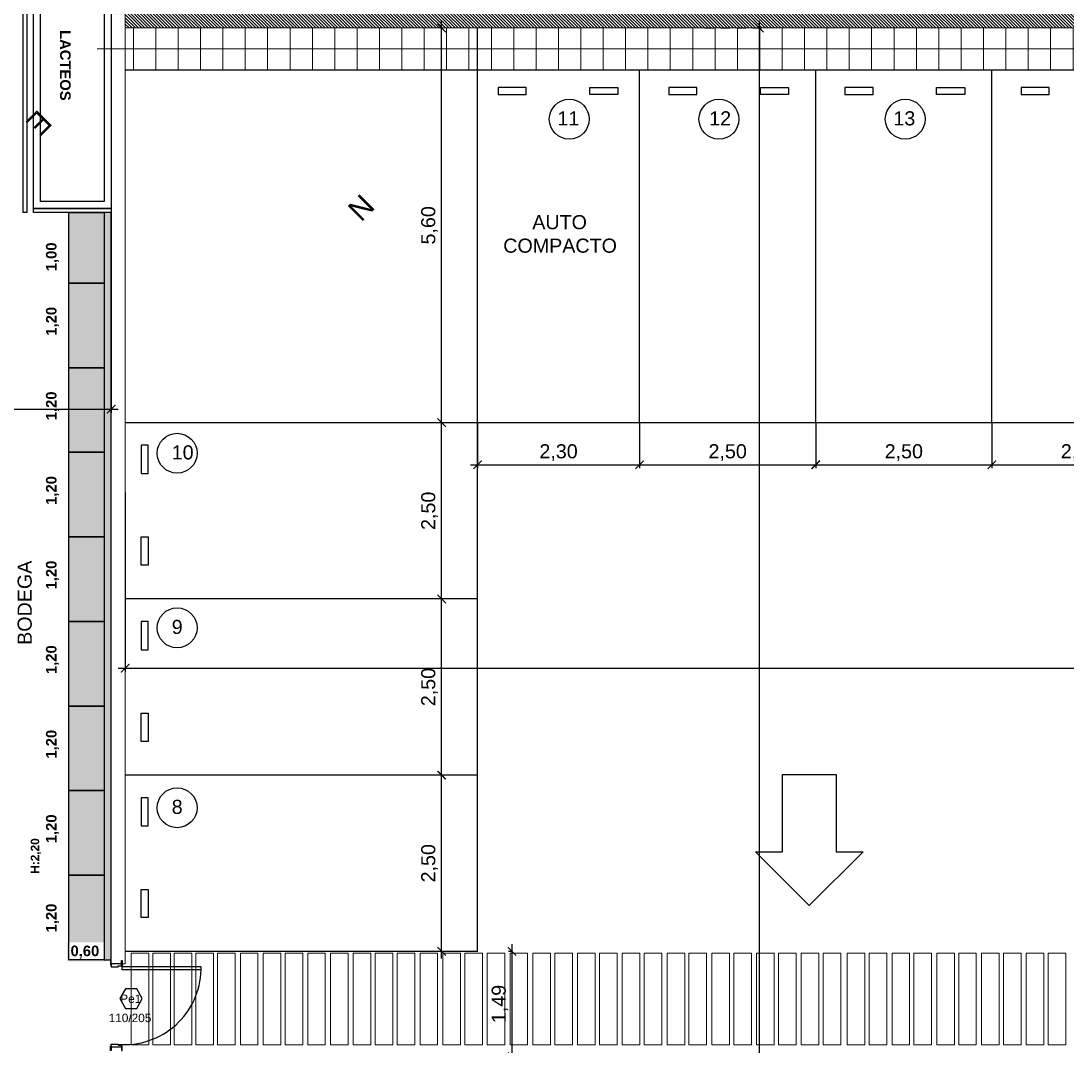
# Model space of a CAD drawing. Header units: metres. Extents: x 1166 to 1459, y -137 to 62.
# Drawn here: x 1300.69 to 1315.54, y -12.56 to 1.98 of the extents above; entities that cross this region are included whole.
import ezdxf

# ---------------------------------------------------------------- set-up
doc = ezdxf.new("R2010")
doc.units = ezdxf.units.M
doc.header["$LTSCALE"] = 0.508
doc.header["$PDMODE"] = 1
doc.header["$PDSIZE"] = -2
doc.linetypes.add('ACAD_ISO10W100', pattern=[18, 12, -3, 0, -3])
doc.linetypes.add('HIDDEN', pattern=[0.375, 0.25, -0.125])
doc.layers.get('0').update_dxf_attribs({"color": 9})
doc.layers.get('Defpoints').update_dxf_attribs({"color": 9})
for name, color, linetype in [('1-EJES', 9, 'ACAD_ISO10W100'), ('2-Desig-Carp', 9, 'Continuous'), ('2-texto', 9, 'Continuous'), ('3-muros', 9, 'Continuous'), ('4-carpinterias', 9, 'Continuous'), ('7-artef', 9, 'Continuous'), ('7-equipamiento', 9, 'Continuous'), ('8-cota equipam.', 9, 'Continuous'), ('8-cotas-100', 9, 'Continuous'), ('9-Hatch', 9, 'Continuous'), ('9-Hatch existente', 9, 'Continuous'), ('9-PISOS', 9, 'Continuous'), ('arq carpinterias', 9, 'Continuous'), ('artef', 9, 'Continuous')]:
    doc.layers.add(name, color=color, linetype=linetype)
doc.styles.add('Helvetica (bold)', font='')
doc.styles.add('swiss', font='swissel.ttf')
doc.styles.get('Helvetica (bold)').set_extended_font_data('Helvetica', bold=True)
doc.dimstyles.new('dim-100', dxfattribs={"dimtxt": 0.2, "dimasz": 0.12, "dimexe": 0.05, "dimexo": 0, "dimgap": 0.05, "dimtad": 1, "dimzin": 4, "dimtxsty": 'swiss', "dimblk": 'ARCHTICK', "dimcen": 0.5, "dimdle": 0.1, "dimclrd": 256, "dimclre": 252, "dimclrt": 256, "dimadec": 0, "dimazin": 0, "dimtfac": 1, "dimtix": 1, "dimtmove": 2, "dimatfit": 3, "dimldrblk": 'OPEN30', "dimfxl": 0.05, "dimtolj": 1, "dimtzin": 0, "dimarcsym": 0})

# ---------------------------------------------------------------- blocks, each defined once
blk = doc.blocks.new('PUERTA EMERG')
for p, q in [((354.091, -229.695), (354.241, -229.695)), ((354.091, -229.725), (354.091, -229.695)), ((354.141, -229.725), (354.091, -229.725)), ((354.141, -229.737), (354.141, -229.725)), ((354.241, -229.737), (354.141, -229.737)), ((354.241, -229.695), (354.241, -229.737)), ((354.141, -230.849), (354.091, -230.849)), ((354.091, -230.849), (354.091, -230.879)), ((354.241, -230.837), (354.141, -230.837)), ((354.141, -230.837), (354.141, -230.849)), ((354.241, -230.879), (354.241, -230.837)), ((354.091, -230.879), (354.241, -230.879))]:
    blk.add_line(p, q)
for points in [[(354.091, -229.71), (354.091, -229.649), (354.081, -229.649), (354.081, -229.71)], [(354.241, -229.71), (354.241, -229.649), (354.251, -229.649), (354.251, -229.71)], [(352.965, -230.793), (354.084, -230.793), (354.084, -230.838), (352.965, -230.838)], [(354.091, -230.864), (354.091, -230.925), (354.081, -230.925), (354.081, -230.864)], [(354.241, -230.864), (354.241, -230.925), (354.251, -230.925), (354.251, -230.864)]]:
    blk.add_lwpolyline(points, close=True)
blk.add_circle((354.084, -230.847), 0.006)
at = {"color": 252}
blk.add_arc((354.047, -230.816), 1.083, 85.0526, 178.7845, dxfattribs=at)
blk.add_arc((353.873, -230.833), 0.908, 179.7162, 180.2838)
blk = doc.blocks.new('_ARCHTICK')
at = {"color": 0, "linetype": 'ByBlock', "const_width": 0.15}
blk.add_lwpolyline([(-0.5, -0.5), (0.5, 0.5)], dxfattribs=at)
blk = doc.blocks.new('*D61')
at = {"layer": '8-cotas-100', "color": 252, "linetype": 'Continuous', "lineweight": -2, "transparency": 16777216}
for p, q in [((1281.454, -0.697), (1281.454, -3.576)), ((1301.974, -0.667), (1301.974, -3.576))]:
    blk.add_line(p, q, dxfattribs=at)
at = {"layer": '8-cotas-100', "linetype": 'Continuous', "lineweight": -2, "transparency": 16777216}
blk.add_line((1281.354, -3.526), (1302.074, -3.526), dxfattribs=at)
at = {"layer": 'Defpoints', "color": 0, "linetype": 'Continuous', "transparency": 16777216}
for p in [(1281.454, -0.697), (1301.974, -0.667), (1301.974, -3.526)]:
    blk.add_point(p, dxfattribs=at)
at = {"layer": '8-cotas-100', "linetype": 'Continuous', "lineweight": -2, "transparency": 16777216, "xscale": 0.12, "yscale": 0.12, "zscale": 0.12, "rotation": 180}
blk.add_blockref('_ARCHTICK', (1281.454, -3.526), dxfattribs=at)
at = {"layer": '8-cotas-100', "linetype": 'Continuous', "lineweight": -2, "transparency": 16777216, "xscale": 0.12, "yscale": 0.12, "zscale": 0.12}
blk.add_blockref('_ARCHTICK', (1301.974, -3.526), dxfattribs=at)
at = {"layer": '8-cotas-100', "linetype": 'Continuous', "lineweight": 0, "transparency": 16777216, "insert": (1291.714, -3.354), "char_height": 0.2, "attachment_point": 5, "style": 'swiss'}
blk.add_mtext('\\A1;20,52', dxfattribs=at)
blk = doc.blocks.new('_Open30')
at = {"color": 0, "linetype": 'ByBlock', "lineweight": -2}
for p, q in [((-1, 0.27), (0, 0)), ((0, 0), (-1, -0.27)), ((0, 0), (-1, 0))]:
    blk.add_line(p, q, dxfattribs=at)
blk = doc.blocks.new('*D62')
at = {"layer": '8-cotas-100', "color": 252, "linetype": 'Continuous', "lineweight": -2, "transparency": 16777216}
for p, q in [((1307.174, -3.717), (1307.174, -4.363)), ((1309.474, -3.717), (1309.474, -4.363))]:
    blk.add_line(p, q, dxfattribs=at)
at = {"layer": '8-cotas-100', "linetype": 'Continuous', "lineweight": -2, "transparency": 16777216}
blk.add_line((1307.074, -4.313), (1309.574, -4.313), dxfattribs=at)
at = {"layer": 'Defpoints', "color": 0, "linetype": 'Continuous', "transparency": 16777216}
for p in [(1307.174, -3.717), (1309.474, -3.717), (1309.474, -4.313)]:
    blk.add_point(p, dxfattribs=at)
at = {"layer": '8-cotas-100', "linetype": 'Continuous', "lineweight": -2, "transparency": 16777216, "xscale": 0.12, "yscale": 0.12, "zscale": 0.12, "rotation": 180}
blk.add_blockref('_ARCHTICK', (1307.174, -4.313), dxfattribs=at)
at = {"layer": '8-cotas-100', "linetype": 'Continuous', "lineweight": -2, "transparency": 16777216, "xscale": 0.12, "yscale": 0.12, "zscale": 0.12}
blk.add_blockref('_ARCHTICK', (1309.474, -4.313), dxfattribs=at)
at = {"layer": '8-cotas-100', "linetype": 'Continuous', "lineweight": 0, "transparency": 16777216, "insert": (1308.324, -4.141), "char_height": 0.2, "attachment_point": 5, "style": 'swiss'}
blk.add_mtext('\\A1;2,30', dxfattribs=at)
blk = doc.blocks.new('*D63')
at = {"layer": '8-cotas-100', "color": 252, "linetype": 'Continuous', "lineweight": -2, "transparency": 16777216}
for p, q in [((1309.474, -3.717), (1309.474, -4.363)), ((1311.974, -3.717), (1311.974, -4.363))]:
    blk.add_line(p, q, dxfattribs=at)
at = {"layer": '8-cotas-100', "linetype": 'Continuous', "lineweight": -2, "transparency": 16777216}
blk.add_line((1309.374, -4.313), (1312.074, -4.313), dxfattribs=at)
at = {"layer": 'Defpoints', "color": 0, "linetype": 'Continuous', "transparency": 16777216}
for p in [(1309.474, -3.717), (1311.974, -3.717), (1311.974, -4.313)]:
    blk.add_point(p, dxfattribs=at)
at = {"layer": '8-cotas-100', "linetype": 'Continuous', "lineweight": -2, "transparency": 16777216, "xscale": 0.12, "yscale": 0.12, "zscale": 0.12, "rotation": 180}
blk.add_blockref('_ARCHTICK', (1309.474, -4.313), dxfattribs=at)
at = {"layer": '8-cotas-100', "linetype": 'Continuous', "lineweight": -2, "transparency": 16777216, "xscale": 0.12, "yscale": 0.12, "zscale": 0.12}
blk.add_blockref('_ARCHTICK', (1311.974, -4.313), dxfattribs=at)
at = {"layer": '8-cotas-100', "linetype": 'Continuous', "lineweight": 0, "transparency": 16777216, "insert": (1310.724, -4.141), "char_height": 0.2, "attachment_point": 5, "style": 'swiss'}
blk.add_mtext('\\A1;2,50', dxfattribs=at)
blk = doc.blocks.new('*D64')
at = {"layer": '8-cotas-100', "color": 252, "linetype": 'Continuous', "lineweight": -2, "transparency": 16777216}
for p, q in [((1311.974, -3.717), (1311.974, -4.363)), ((1314.474, -3.717), (1314.474, -4.363))]:
    blk.add_line(p, q, dxfattribs=at)
at = {"layer": '8-cotas-100', "linetype": 'Continuous', "lineweight": -2, "transparency": 16777216}
blk.add_line((1311.874, -4.313), (1314.574, -4.313), dxfattribs=at)
at = {"layer": 'Defpoints', "color": 0, "linetype": 'Continuous', "transparency": 16777216}
for p in [(1311.974, -3.717), (1314.474, -3.717), (1314.474, -4.313)]:
    blk.add_point(p, dxfattribs=at)
at = {"layer": '8-cotas-100', "linetype": 'Continuous', "lineweight": -2, "transparency": 16777216, "xscale": 0.12, "yscale": 0.12, "zscale": 0.12, "rotation": 180}
blk.add_blockref('_ARCHTICK', (1311.974, -4.313), dxfattribs=at)
at = {"layer": '8-cotas-100', "linetype": 'Continuous', "lineweight": -2, "transparency": 16777216, "xscale": 0.12, "yscale": 0.12, "zscale": 0.12}
blk.add_blockref('_ARCHTICK', (1314.474, -4.313), dxfattribs=at)
at = {"layer": '8-cotas-100', "linetype": 'Continuous', "lineweight": 0, "transparency": 16777216, "insert": (1313.224, -4.141), "char_height": 0.2, "attachment_point": 5, "style": 'swiss'}
blk.add_mtext('\\A1;2,50', dxfattribs=at)
blk = doc.blocks.new('*D65')
at = {"layer": '8-cotas-100', "color": 252, "linetype": 'Continuous', "lineweight": -2, "transparency": 16777216}
for p, q in [((1314.474, -3.717), (1314.474, -4.363)), ((1316.974, -3.717), (1316.974, -4.363))]:
    blk.add_line(p, q, dxfattribs=at)
at = {"layer": '8-cotas-100', "linetype": 'Continuous', "lineweight": -2, "transparency": 16777216}
blk.add_line((1314.374, -4.313), (1317.074, -4.313), dxfattribs=at)
at = {"layer": 'Defpoints', "color": 0, "linetype": 'Continuous', "transparency": 16777216}
for p in [(1314.474, -3.717), (1316.974, -3.717), (1316.974, -4.313)]:
    blk.add_point(p, dxfattribs=at)
at = {"layer": '8-cotas-100', "linetype": 'Continuous', "lineweight": -2, "transparency": 16777216, "xscale": 0.12, "yscale": 0.12, "zscale": 0.12, "rotation": 180}
blk.add_blockref('_ARCHTICK', (1314.474, -4.313), dxfattribs=at)
at = {"layer": '8-cotas-100', "linetype": 'Continuous', "lineweight": -2, "transparency": 16777216, "xscale": 0.12, "yscale": 0.12, "zscale": 0.12}
blk.add_blockref('_ARCHTICK', (1316.974, -4.313), dxfattribs=at)
at = {"layer": '8-cotas-100', "linetype": 'Continuous', "lineweight": 0, "transparency": 16777216, "insert": (1315.724, -4.141), "char_height": 0.2, "attachment_point": 5, "style": 'swiss'}
blk.add_mtext('\\A1;2,50', dxfattribs=at)
blk = doc.blocks.new('*D73')
at = {"layer": '8-cotas-100', "color": 252, "linetype": 'Continuous', "lineweight": -2, "transparency": 16777216}
for p, q in [((1302.174, -4.705), (1302.174, -7.249)), ((1337.091, -4.705), (1337.091, -7.249))]:
    blk.add_line(p, q, dxfattribs=at)
at = {"layer": '8-cotas-100', "linetype": 'Continuous', "lineweight": -2, "transparency": 16777216}
blk.add_line((1302.074, -7.199), (1337.191, -7.199), dxfattribs=at)
at = {"layer": 'Defpoints', "color": 0, "linetype": 'Continuous', "transparency": 16777216}
for p in [(1302.174, -4.705), (1337.091, -4.705), (1337.091, -7.199)]:
    blk.add_point(p, dxfattribs=at)
at = {"layer": '8-cotas-100', "linetype": 'Continuous', "lineweight": -2, "transparency": 16777216, "xscale": 0.12, "yscale": 0.12, "zscale": 0.12, "rotation": 180}
blk.add_blockref('_ARCHTICK', (1302.174, -7.199), dxfattribs=at)
at = {"layer": '8-cotas-100', "linetype": 'Continuous', "lineweight": -2, "transparency": 16777216, "xscale": 0.12, "yscale": 0.12, "zscale": 0.12}
blk.add_blockref('_ARCHTICK', (1337.091, -7.199), dxfattribs=at)
at = {"layer": '8-cotas-100', "linetype": 'Continuous', "lineweight": 0, "transparency": 16777216, "insert": (1319.632, -7.027), "char_height": 0.2, "attachment_point": 5, "style": 'swiss'}
blk.add_mtext('\\A1;34,92', dxfattribs=at)
blk = doc.blocks.new('*D181')
at = {"layer": '8-cotas-100', "linetype": 'Continuous', "lineweight": -2, "transparency": 16777216}
blk.add_line((1307.665, -12.811), (1307.665, -11.117), dxfattribs=at)
at = {"layer": '8-cotas-100', "color": 252, "linetype": 'HIDDEN', "lineweight": -2, "transparency": 16777216}
for p, q in [((1307.665, -11.217), (1307.615, -11.217)), ((1307.665, -12.711), (1307.615, -12.711))]:
    blk.add_line(p, q, dxfattribs=at)
at = {"layer": 'Defpoints', "color": 0, "linetype": 'Continuous', "transparency": 16777216}
for p in [(1307.665, -11.217), (1307.665, -11.217), (1307.665, -12.711)]:
    blk.add_point(p, dxfattribs=at)
at = {"layer": '8-cotas-100', "linetype": 'Continuous', "lineweight": -2, "transparency": 16777216, "xscale": 0.12, "yscale": 0.12, "zscale": 0.12}
for p, rotation in [((1307.665, -11.217), 90), ((1307.665, -12.711), 270)]:
    blk.add_blockref('_ARCHTICK', p, dxfattribs=dict(at, rotation=rotation))
at = {"layer": '8-cotas-100', "linetype": 'Continuous', "lineweight": 0, "transparency": 16777216, "insert": (1307.493, -11.964), "char_height": 0.2, "attachment_point": 5, "rotation": 90, "style": 'swiss'}
blk.add_mtext('\\A1;1,49', dxfattribs=at)
blk = doc.blocks.new('*D182')
at = {"layer": '8-cotas-100', "color": 252, "linetype": 'HIDDEN', "lineweight": -2, "transparency": 16777216}
for p, q in [((1306.665, -8.717), (1306.615, -8.717)), ((1306.665, -11.217), (1306.615, -11.217))]:
    blk.add_line(p, q, dxfattribs=at)
at = {"layer": '8-cotas-100', "linetype": 'Continuous', "lineweight": -2, "transparency": 16777216}
blk.add_line((1306.665, -11.317), (1306.665, -8.617), dxfattribs=at)
at = {"layer": 'Defpoints', "color": 0, "linetype": 'Continuous', "transparency": 16777216}
for p in [(1306.665, -8.717), (1306.665, -8.717), (1306.665, -11.217)]:
    blk.add_point(p, dxfattribs=at)
at = {"layer": '8-cotas-100', "linetype": 'Continuous', "lineweight": -2, "transparency": 16777216, "xscale": 0.12, "yscale": 0.12, "zscale": 0.12}
for p, rotation in [((1306.665, -8.717), 90), ((1306.665, -11.217), 270)]:
    blk.add_blockref('_ARCHTICK', p, dxfattribs=dict(at, rotation=rotation))
at = {"layer": '8-cotas-100', "linetype": 'Continuous', "lineweight": 0, "transparency": 16777216, "insert": (1306.493, -9.967), "char_height": 0.2, "attachment_point": 5, "rotation": 90, "style": 'swiss'}
blk.add_mtext('\\A1;2,50', dxfattribs=at)
blk = doc.blocks.new('*D183')
at = {"layer": '8-cotas-100', "color": 252, "linetype": 'HIDDEN', "lineweight": -2, "transparency": 16777216}
for p, q in [((1306.665, -6.217), (1306.615, -6.217)), ((1306.665, -8.717), (1306.615, -8.717))]:
    blk.add_line(p, q, dxfattribs=at)
at = {"layer": '8-cotas-100', "linetype": 'Continuous', "lineweight": -2, "transparency": 16777216}
blk.add_line((1306.665, -8.817), (1306.665, -6.117), dxfattribs=at)
at = {"layer": 'Defpoints', "color": 0, "linetype": 'Continuous', "transparency": 16777216}
for p in [(1306.665, -6.217), (1306.665, -6.217), (1306.665, -8.717)]:
    blk.add_point(p, dxfattribs=at)
at = {"layer": '8-cotas-100', "linetype": 'Continuous', "lineweight": -2, "transparency": 16777216, "xscale": 0.12, "yscale": 0.12, "zscale": 0.12}
for p, rotation in [((1306.665, -6.217), 90), ((1306.665, -8.717), 270)]:
    blk.add_blockref('_ARCHTICK', p, dxfattribs=dict(at, rotation=rotation))
at = {"layer": '8-cotas-100', "linetype": 'Continuous', "lineweight": 0, "transparency": 16777216, "insert": (1306.493, -7.467), "char_height": 0.2, "attachment_point": 5, "rotation": 90, "style": 'swiss'}
blk.add_mtext('\\A1;2,50', dxfattribs=at)
blk = doc.blocks.new('*D184')
at = {"layer": '8-cotas-100', "linetype": 'Continuous', "lineweight": -2, "transparency": 16777216}
blk.add_line((1306.665, -6.317), (1306.665, -3.617), dxfattribs=at)
at = {"layer": '8-cotas-100', "color": 252, "linetype": 'HIDDEN', "lineweight": -2, "transparency": 16777216}
for p, q in [((1306.665, -3.717), (1306.615, -3.717)), ((1306.665, -6.217), (1306.615, -6.217))]:
    blk.add_line(p, q, dxfattribs=at)
at = {"layer": 'Defpoints', "color": 0, "linetype": 'Continuous', "transparency": 16777216}
for p in [(1306.665, -3.717), (1306.665, -3.717), (1306.665, -6.217)]:
    blk.add_point(p, dxfattribs=at)
at = {"layer": '8-cotas-100', "linetype": 'Continuous', "lineweight": -2, "transparency": 16777216, "xscale": 0.12, "yscale": 0.12, "zscale": 0.12}
for p, rotation in [((1306.665, -3.717), 90), ((1306.665, -6.217), 270)]:
    blk.add_blockref('_ARCHTICK', p, dxfattribs=dict(at, rotation=rotation))
at = {"layer": '8-cotas-100', "linetype": 'Continuous', "lineweight": 0, "transparency": 16777216, "insert": (1306.493, -4.967), "char_height": 0.2, "attachment_point": 5, "rotation": 90, "style": 'swiss'}
blk.add_mtext('\\A1;2,50', dxfattribs=at)
blk = doc.blocks.new('*D185')
at = {"layer": '8-cotas-100', "linetype": 'Continuous', "lineweight": -2, "transparency": 16777216}
blk.add_line((1306.665, -3.817), (1306.665, 1.983), dxfattribs=at)
at = {"layer": '8-cotas-100', "color": 252, "linetype": 'HIDDEN', "lineweight": -2, "transparency": 16777216}
for p, q in [((1306.665, 1.883), (1306.615, 1.883)), ((1306.665, -3.717), (1306.615, -3.717))]:
    blk.add_line(p, q, dxfattribs=at)
at = {"layer": 'Defpoints', "color": 0, "linetype": 'Continuous', "transparency": 16777216}
for p in [(1306.665, 1.883), (1306.665, 1.883), (1306.665, -3.717)]:
    blk.add_point(p, dxfattribs=at)
at = {"layer": '8-cotas-100', "linetype": 'Continuous', "lineweight": -2, "transparency": 16777216, "xscale": 0.12, "yscale": 0.12, "zscale": 0.12}
for p, rotation in [((1306.665, 1.883), 90), ((1306.665, -3.717), 270)]:
    blk.add_blockref('_ARCHTICK', p, dxfattribs=dict(at, rotation=rotation))
at = {"layer": '8-cotas-100', "linetype": 'Continuous', "lineweight": 0, "transparency": 16777216, "insert": (1306.493, -0.917), "char_height": 0.2, "attachment_point": 5, "rotation": 90, "style": 'swiss'}
blk.add_mtext('\\A1;5,60', dxfattribs=at)
blk = doc.blocks.new('NORTE')
at = {"layer": '2-texto'}
h = blk.add_hatch(color=256, dxfattribs=at)
h.dxf.hatch_style = 1
h.paths.add_polyline_path([(21.37, 21.37), (1.4, 3.41), (2.41, 2.41)])
h = blk.add_hatch(color=256, dxfattribs=at)
h.dxf.hatch_style = 1
h.paths.add_polyline_path([(-4.42, 2.42), (-3.42, 3.42), (-11.99, 11.99)])
h = blk.add_hatch(color=256, dxfattribs=at)
h.dxf.hatch_style = 1
h.paths.add_polyline_path([(0.71, 1.78), (0, 1.78), (0, 7.84)])
h = blk.add_hatch(color=256, dxfattribs=at)
h.dxf.hatch_style = 1
h.paths.add_polyline_path([(-2.42, -0.71), (-2.42, 0), (-8.48, 0)])
h = blk.add_hatch(color=256, dxfattribs=at)
h.dxf.hatch_style = 1
edge = h.paths.add_edge_path()
edge.add_arc((0, 0), 1.16, -45, 315)
h = blk.add_hatch(color=256, dxfattribs=at)
h.dxf.hatch_style = 1
h.paths.add_polyline_path([(2.42, 0.71), (2.42, 0), (8.48, 0)])
h = blk.add_hatch(color=256, dxfattribs=at)
h.dxf.hatch_style = 1
h.paths.add_polyline_path([(0.71, -1.78), (0, -1.78), (0, -7.84)])
h = blk.add_hatch(color=256, dxfattribs=at)
h.dxf.hatch_style = 1
h.paths.add_polyline_path([(-1.52, -3.53), (-2.52, -2.52), (-11.09, -11.09)])
h = blk.add_hatch(color=256, dxfattribs=at)
h.dxf.hatch_style = 1
h.paths.add_polyline_path([(4.42, -2.42), (3.42, -3.42), (11.99, -11.99)])
for p, q in [((1.4, 3.41), (21.37, 21.37)), ((21.37, 21.37), (3.41, 1.4)), ((-2.42, 4.42), (-11.99, 11.99)), ((-11.99, 11.99), (-4.42, 2.42)), ((-11.99, 11.99), (-3.42, 3.42)), ((-0.71, 1.78), (0, 7.84)), ((0, 7.84), (0.71, 1.78)), ((-2.42, 4.42), (-4.42, 2.42)), ((1.4, 3.41), (3.41, 1.4)), ((-0.71, 1.78), (0.71, 1.78)), ((-2.42, 0.71), (-8.48, 0)), ((-8.48, 0), (-2.42, 0)), ((-2.42, 0.71), (-2.42, -0.71)), ((2.42, -0.71), (2.42, 0.71)), ((8.48, 0), (2.42, 0.71)), ((2.42, -0.71), (8.48, 0)), ((8.48, 0), (2.42, 0)), ((-8.48, 0), (-2.42, -0.71)), ((-3.53, -1.52), (-11.09, -11.09)), ((-3.53, -1.52), (-1.52, -3.53)), ((-0.71, -1.78), (0.71, -1.78)), ((-0.71, -1.78), (0, -7.84)), ((0, -7.84), (0.71, -1.78)), ((-11.09, -11.09), (-1.52, -3.53)), ((2.42, -4.42), (4.42, -2.42)), ((11.99, -11.99), (3.42, -3.42)), ((11.99, -11.99), (4.42, -2.42)), ((2.42, -4.42), (11.99, -11.99))]:
    blk.add_line(p, q, dxfattribs=at)
blk.add_circle((0, 0), 1.16, dxfattribs=at)
at = {"layer": '2-texto', "style": 'swiss'}
for s, insert, char_height, width, attachment_point, rotation in [('{\\fArial|b0|i0|c0|p34;S.O}', (-9.88, 32.35), 1.2, 64.9181, 3, 90), ('\\pi63.77;{\\fArial|b0|i0|c0|p34;O}', (-58.23, 60.24), 2.4, 129.8362, 1, 315), ('{\\fArial|b0|i0|c0|p34;N}', (69.92, -21.74), 2.4, 129.8362, 3, 315), ('{\\fArial|b0|i0|c0|p34;N.E}', (8.83, -32.47), 1.2, 64.9181, 9, 270), ('{\\fArial|b0|i0|c0|p34;S}', (33.67, -57.99), 2.4, 129.8362, 3, 315), ('{\\fArial|b0|i0|c0|p34;E}', (60.24, -58.23), 2.4, 129.8362, 3, 315)]:
    blk.add_mtext(s, dxfattribs=dict(at, insert=insert, char_height=char_height, width=width, attachment_point=attachment_point, rotation=rotation))
at = {"layer": '2-texto', "char_height": 1.2, "width": 64.9181, "style": 'swiss'}
for s, insert, attachment_point in [('{\\fArial|b0|i0|c0|p34;N.O}', (32.41, 8.6), 9), ('{\\fArial|b0|i0|c0|p34;S.E}', (32.41, -8.6), 3)]:
    blk.add_mtext(s, dxfattribs=dict(at, insert=insert, attachment_point=attachment_point))
blk = doc.blocks.new('*D481')
at = {"layer": '8-cotas-100', "lineweight": -2, "transparency": 16777216}
blk.add_line((1311.173, 1.983), (1311.173, -37.817), dxfattribs=at)
at = {"layer": '8-cotas-100', "color": 252, "linetype": 'HIDDEN', "lineweight": -2, "transparency": 16777216}
for p, q in [((1310.4, 1.883), (1311.223, 1.883)), ((1309.574, -37.717), (1311.223, -37.717))]:
    blk.add_line(p, q, dxfattribs=at)
at = {"layer": 'Defpoints', "color": 0, "transparency": 16777216}
for p in [(1310.4, 1.883), (1309.574, -37.717), (1311.173, -37.717)]:
    blk.add_point(p, dxfattribs=at)
at = {"layer": '8-cotas-100', "lineweight": -2, "transparency": 16777216, "xscale": 0.12, "yscale": 0.12, "zscale": 0.12}
for p, rotation in [((1311.173, 1.883), 90), ((1311.173, -37.717), 270)]:
    blk.add_blockref('_ARCHTICK', p, dxfattribs=dict(at, rotation=rotation))
at = {"layer": '8-cotas-100', "transparency": 16777216, "insert": (1311.002, -17.917), "char_height": 0.2, "attachment_point": 5, "rotation": 90, "style": 'swiss'}
blk.add_mtext('\\A1;39,60', dxfattribs=at)

msp = doc.modelspace()

# ---------------------------------------------------------------- hatches: boundary and pattern name
at = {"layer": '3-muros', "linetype": 'Continuous', "lineweight": 0}
h = msp.add_hatch(color=256, dxfattribs=at)
h.dxf.hatch_style = 2
h.paths.add_polyline_path([(1301.874, -0.737), (1301.374, -0.737), (1301.374, -2.937), (1301.874, -2.937)])
h.paths.add_polyline_path([(1301.874, -2.937), (1301.374, -2.937), (1301.374, -4.137), (1301.874, -4.137)])
h.paths.add_polyline_path([(1301.874, -4.137), (1301.374, -4.137), (1301.374, -5.337), (1301.874, -5.337)])
h.paths.add_polyline_path([(1301.874, -5.337), (1301.374, -5.337), (1301.374, -6.537), (1301.874, -6.537)])
h.paths.add_polyline_path([(1301.874, -6.537), (1301.374, -6.537), (1301.374, -7.737), (1301.874, -7.737)])
h.paths.add_polyline_path([(1301.874, -7.737), (1301.374, -7.737), (1301.374, -8.937), (1301.874, -8.937)])
h.paths.add_polyline_path([(1301.874, -8.937), (1301.374, -8.937), (1301.374, -10.137), (1301.874, -10.137)])
h.paths.add_polyline_path([(1301.874, -10.137), (1301.374, -10.137), (1301.374, -11.337), (1301.874, -11.337)])
h.paths.add_polyline_path([(1301.353, -11.358), (1301.899, -11.358), (1301.899, -11.091), (1301.353, -11.091)])
h = msp.add_hatch(color=256, dxfattribs=at)
h.dxf.hatch_style = 2
h.paths.add_polyline_path([(1301.874, -11.337), (1301.974, -11.337), (1301.974, -0.737), (1301.874, -0.737)])
at = {"layer": '9-Hatch', "linetype": 'Continuous', "lineweight": 0}
h = msp.add_hatch(dxfattribs=at)
h.set_pattern_fill('NET', color=256, scale=0.1)
h.set_pattern_definition([(0, (-2, 0), (0, 0.3175), []), (90, (-2, 0), (-0.3175, 0), [])])
h.paths.add_polyline_path([(1336.974, 1.883), (1301.774, 1.883), (1301.774, 1.283), (1334.474, 1.283), (1336.974, 1.283)])
h.paths.add_polyline_path([(1325.254, 1.299), (1325.254, 1.847), (1324.826, 1.847), (1324.826, 1.299)], flags=16)
at = {"layer": '9-Hatch existente', "linetype": 'Continuous', "lineweight": 0}
h = msp.add_hatch(dxfattribs=at)
h.set_pattern_fill('ANSI31', color=256, scale=0.01, angle=-90)
h.paths.add_polyline_path([(1291.298, 12.133), (1287.524, 12.133), (1287.524, 11.933), (1291.298, 11.933)])
h.paths.add_polyline_path([(1295.298, 12.133), (1291.498, 12.133), (1291.498, 11.933), (1295.298, 11.933)])
h.paths.add_polyline_path([(1299.298, 12.133), (1295.498, 12.133), (1295.498, 11.933), (1299.298, 11.933)])
h.paths.add_polyline_path([(1301.974, 12.133), (1299.498, 12.133), (1299.498, 11.933), (1301.974, 11.933)])
h.paths.add_polyline_path([(1302.174, 11.933), (1301.974, 11.933), (1301.974, 6.933), (1301.974, 6.733), (1301.974, 2.083), (1301.974, 2.073), (1301.974, -1.677), (1301.974, 2.083), (1302.174, 2.083)])
h = msp.add_hatch(dxfattribs=at)
h.set_pattern_fill('ANSI31', color=256, scale=0.01, angle=-90)
h.paths.add_polyline_path([(1337.174, 2.083), (1302.174, 2.083), (1302.174, 1.883), (1337.174, 1.883)])

# ---------------------------------------------------------------- linework, layer by layer
at = {"layer": '2-texto'}
msp.add_lwpolyline([(1312.646, -9.804), (1311.883, -10.567), (1311.12, -9.804), (1311.502, -9.804), (1311.502, -8.706), (1312.264, -8.706), (1312.264, -9.804)], close=True, dxfattribs=at)
for centre in [(1308.476, 0.589), (1310.6, 0.589), (1313.244, 0.589), (1302.911, -4.15), (1302.911, -6.627), (1302.911, -9.18)]:
    msp.add_circle(centre, 0.283, dxfattribs=at)
at = {"layer": '3-muros', "linetype": 'Continuous', "lineweight": 0}
for p, q in [((1301.974, 2.083), (1301.974, -11.393)), ((1302.174, 2.083), (1302.174, -11.393)), ((1337.174, 1.883), (1302.174, 1.883))]:
    msp.add_line(p, q, dxfattribs=at)
at = {"layer": '3-muros', "linetype": 'Continuous', "lineweight": 5}
msp.add_line((1301.974, -11.393), (1302.174, -11.393), dxfattribs=at)
at = {"layer": '7-artef', "flags": 128}
msp.add_lwpolyline([(1300.78, -0.737), (1300.725, -0.737), (1300.725, 5.633), (1300.78, 5.633)], close=True, dxfattribs=at)
at = {"layer": '7-equipamiento'}
for points in [[(1301.974, -0.677), (1300.874, -0.677), (1300.874, 3.073), (1301.974, 3.073)], [(1301.874, -0.577), (1300.974, -0.577), (1300.974, 2.973), (1301.874, 2.973)], [(1300.874, -0.677), (1301.974, -0.677), (1301.974, -0.737), (1300.874, -0.737)], [(1301.874, -0.737), (1301.874, -1.737), (1301.374, -1.737), (1301.374, -0.737)], [(1301.874, -11.337), (1301.974, -11.337), (1301.974, -0.737), (1301.874, -0.737)], [(1301.874, -1.737), (1301.874, -2.937), (1301.374, -2.937), (1301.374, -1.737)], [(1301.874, -2.937), (1301.874, -4.137), (1301.374, -4.137), (1301.374, -2.937)], [(1301.874, -4.137), (1301.874, -5.337), (1301.374, -5.337), (1301.374, -4.137)], [(1301.874, -5.337), (1301.874, -6.537), (1301.374, -6.537), (1301.374, -5.337)], [(1301.874, -6.537), (1301.874, -7.737), (1301.374, -7.737), (1301.374, -6.537)], [(1301.874, -7.737), (1301.874, -8.937), (1301.374, -8.937), (1301.374, -7.737)], [(1301.874, -8.937), (1301.874, -10.137), (1301.374, -10.137), (1301.374, -8.937)], [(1301.874, -10.137), (1301.874, -11.337), (1301.374, -11.337), (1301.374, -10.137)]]:
    msp.add_lwpolyline(points, close=True, dxfattribs=at)
at = {"layer": '9-PISOS', "lineweight": 0, "flags": 128}
for points in [[(1302.259, -12.544), (1302.259, -11.241), (1302.509, -11.241), (1302.509, -12.544), (1302.259, -12.544)], [(1302.566, -12.544), (1302.566, -11.241), (1302.816, -11.241), (1302.816, -12.544), (1302.566, -12.544)], [(1302.871, -12.544), (1302.871, -11.241), (1303.121, -11.241), (1303.121, -12.544), (1302.871, -12.544)], [(1303.176, -12.544), (1303.176, -11.241), (1303.426, -11.241), (1303.426, -12.544), (1303.176, -12.544)], [(1303.484, -12.544), (1303.484, -11.241), (1303.734, -11.241), (1303.734, -12.544), (1303.484, -12.544)], [(1303.808, -12.544), (1303.808, -11.241), (1304.058, -11.241), (1304.058, -12.544), (1303.808, -12.544)], [(1304.132, -12.544), (1304.132, -11.241), (1304.382, -11.241), (1304.382, -12.544), (1304.132, -12.544)], [(1304.443, -12.544), (1304.443, -11.241), (1304.693, -11.241), (1304.693, -12.544), (1304.443, -12.544)], [(1304.764, -12.544), (1304.764, -11.241), (1305.014, -11.241), (1305.014, -12.544), (1304.764, -12.544)], [(1305.088, -12.544), (1305.088, -11.241), (1305.338, -11.241), (1305.338, -12.544), (1305.088, -12.544)], [(1305.411, -12.544), (1305.411, -11.241), (1305.661, -11.241), (1305.661, -12.544), (1305.411, -12.544)], [(1305.723, -12.544), (1305.723, -11.241), (1305.973, -11.241), (1305.973, -12.544), (1305.723, -12.544)], [(1306.034, -12.544), (1306.034, -11.241), (1306.284, -11.241), (1306.284, -12.544), (1306.034, -12.544)], [(1306.358, -12.544), (1306.358, -11.241), (1306.608, -11.241), (1306.608, -12.544), (1306.358, -12.544)], [(1306.682, -12.544), (1306.682, -11.241), (1306.932, -11.241), (1306.932, -12.544), (1306.682, -12.544)], [(1306.993, -12.544), (1306.993, -11.241), (1307.243, -11.241), (1307.243, -12.544), (1306.993, -12.544)], [(1307.311, -12.544), (1307.311, -11.241), (1307.561, -11.241), (1307.561, -12.544), (1307.311, -12.544)], [(1307.635, -12.544), (1307.635, -11.241), (1307.885, -11.241), (1307.885, -12.544), (1307.635, -12.544)], [(1307.959, -12.544), (1307.959, -11.241), (1308.209, -11.241), (1308.209, -12.544), (1307.959, -12.544)], [(1308.27, -12.544), (1308.27, -11.241), (1308.52, -11.241), (1308.52, -12.544), (1308.27, -12.544)], [(1308.594, -12.544), (1308.594, -11.241), (1308.844, -11.241), (1308.844, -12.544), (1308.594, -12.544)], [(1308.905, -12.544), (1308.905, -11.241), (1309.155, -11.241), (1309.155, -12.544), (1308.905, -12.544)], [(1309.229, -12.544), (1309.229, -11.241), (1309.479, -11.241), (1309.479, -12.544), (1309.229, -12.544)], [(1309.54, -12.544), (1309.54, -11.241), (1309.79, -11.241), (1309.79, -12.544), (1309.54, -12.544)], [(1309.864, -12.544), (1309.864, -11.241), (1310.114, -11.241), (1310.114, -12.544), (1309.864, -12.544)], [(1310.175, -12.544), (1310.175, -11.241), (1310.425, -11.241), (1310.425, -12.544), (1310.175, -12.544)], [(1310.499, -12.544), (1310.499, -11.241), (1310.749, -11.241), (1310.749, -12.544), (1310.499, -12.544)], [(1310.81, -12.544), (1310.81, -11.241), (1311.06, -11.241), (1311.06, -12.544), (1310.81, -12.544)], [(1311.134, -12.544), (1311.134, -11.241), (1311.384, -11.241), (1311.384, -12.544), (1311.134, -12.544)], [(1311.445, -12.544), (1311.445, -11.241), (1311.695, -11.241), (1311.695, -12.544), (1311.445, -12.544)], [(1311.769, -12.544), (1311.769, -11.241), (1312.019, -11.241), (1312.019, -12.544), (1311.769, -12.544)], [(1312.08, -12.544), (1312.08, -11.241), (1312.33, -11.241), (1312.33, -12.544), (1312.08, -12.544)], [(1312.422, -12.544), (1312.422, -11.241), (1312.672, -11.241), (1312.672, -12.544), (1312.422, -12.544)], [(1312.733, -12.544), (1312.733, -11.241), (1312.983, -11.241), (1312.983, -12.544), (1312.733, -12.544)], [(1313.057, -12.544), (1313.057, -11.241), (1313.307, -11.241), (1313.307, -12.544), (1313.057, -12.544)], [(1313.368, -12.544), (1313.368, -11.241), (1313.618, -11.241), (1313.618, -12.544), (1313.368, -12.544)], [(1313.692, -12.544), (1313.692, -11.241), (1313.942, -11.241), (1313.942, -12.544), (1313.692, -12.544)], [(1314.003, -12.544), (1314.003, -11.241), (1314.253, -11.241), (1314.253, -12.544), (1314.003, -12.544)], [(1314.327, -12.544), (1314.327, -11.241), (1314.577, -11.241), (1314.577, -12.544), (1314.327, -12.544)], [(1314.638, -12.544), (1314.638, -11.241), (1314.888, -11.241), (1314.888, -12.544), (1314.638, -12.544)], [(1314.962, -12.544), (1314.962, -11.241), (1315.212, -11.241), (1315.212, -12.544), (1314.962, -12.544)], [(1315.273, -12.544), (1315.273, -11.241), (1315.523, -11.241), (1315.523, -12.544), (1315.273, -12.544)]]:
    msp.add_lwpolyline(points, dxfattribs=at)
at = {"layer": 'arq carpinterias'}
msp.add_lwpolyline([(1302.416, -11.888), (1302.337, -11.75), (1302.177, -11.75), (1302.098, -11.888), (1302.177, -12.026), (1302.337, -12.026)], close=True, dxfattribs=at)
at = {"layer": 'artef'}
for p, q in [((1307.174, 1.283), (1307.174, 1.883)), ((1336.974, 1.283), (1302.174, 1.283)), ((1307.174, -11.217), (1307.174, 1.283)), ((1309.474, -3.717), (1309.474, 1.283)), ((1311.974, -3.717), (1311.974, 1.283)), ((1314.474, -3.717), (1314.474, 1.283)), ((1336.974, -3.717), (1302.174, -3.717)), ((1307.174, -6.217), (1302.174, -6.217)), ((1307.174, -8.717), (1302.174, -8.717)), ((1307.174, -11.217), (1302.174, -11.217))]:
    msp.add_line(p, q, dxfattribs=at)
for points in [[(1307.466, 0.94), (1307.866, 0.94), (1307.866, 1.04), (1307.466, 1.04)], [(1309.166, 0.94), (1308.766, 0.94), (1308.766, 1.04), (1309.166, 1.04)], [(1309.888, 0.94), (1310.288, 0.94), (1310.288, 1.04), (1309.888, 1.04)], [(1311.588, 0.94), (1311.188, 0.94), (1311.188, 1.04), (1311.588, 1.04)], [(1312.388, 0.94), (1312.788, 0.94), (1312.788, 1.04), (1312.388, 1.04)], [(1314.088, 0.94), (1313.688, 0.94), (1313.688, 1.04), (1314.088, 1.04)], [(1314.888, 0.94), (1315.288, 0.94), (1315.288, 1.04), (1314.888, 1.04)], [(1302.401, -4.038), (1302.401, -4.438), (1302.501, -4.438), (1302.501, -4.038)], [(1302.401, -5.738), (1302.401, -5.338), (1302.501, -5.338), (1302.501, -5.738)], [(1302.401, -6.538), (1302.401, -6.938), (1302.501, -6.938), (1302.501, -6.538)], [(1302.401, -8.238), (1302.401, -7.838), (1302.501, -7.838), (1302.501, -8.238)], [(1302.401, -9.038), (1302.401, -9.438), (1302.501, -9.438), (1302.501, -9.038)], [(1302.401, -10.738), (1302.401, -10.338), (1302.501, -10.338), (1302.501, -10.738)]]:
    msp.add_lwpolyline(points, close=True, dxfattribs=at)

# ---------------------------------------------------------------- block references
at = {"layer": '1-EJES', "xscale": 0.125, "yscale": 0.125, "zscale": 0.125, "rotation": 270}
msp.add_blockref('NORTE', (1308.238, 7.86), dxfattribs=at)
at = {"layer": '4-carpinterias', "rotation": 180}
msp.add_blockref('PUERTA EMERG', (1656.214, -242.272), dxfattribs=at)

# ---------------------------------------------------------------- texts
at = {"layer": '2-Desig-Carp', "char_height": 0.12, "width": 5.11385, "attachment_point": 3, "style": 'swiss'}
for s, insert in [('Pe1', (1302.402, -11.829)), ('\\pi-0.36,l0.48,t0.48;{\\fArial|b0|i0|c0|p34;110/205}', (1302.545, -12.101))]:
    msp.add_mtext(s, dxfattribs=dict(at, insert=insert))
at = {"layer": '2-texto', "insert": (1301.4, 1.853), "char_height": 0.13045, "attachment_point": 1, "rotation": 270}
msp.add_mtext_dynamic_manual_height_columns('{\\fArial|b1|i0|c0|p34;\\H1.1499x;LACTEOS} ', width=1.27012, gutter_width=1, heights=[0], dxfattribs=at)
at = {"layer": '2-texto', "char_height": 0.2, "attachment_point": 1, "line_spacing_factor": 0.844561, "style": 'swiss'}
for s, insert in [('11', (1308.307, 0.701)), ('{\\H1.0001x;12}', (1310.462, 0.701)), ('13', (1313.076, 0.701))]:
    msp.add_mtext(s, dxfattribs=dict(at, insert=insert))
at = {"layer": '2-texto', "insert": (1307.148, -0.772), "char_height": 0.2, "width": 2.36921, "attachment_point": 1, "style": 'swiss'}
msp.add_mtext('\\pi0.80282;{\\fArial|b0|i0|c0|p34;AUTO\\P\\pi0.39068;COMPACTO}', dxfattribs=at)
at = {"layer": '2-texto', "char_height": 0.2, "width": 0.27814, "attachment_point": 1, "line_spacing_factor": 0.844561, "style": 'swiss'}
for s, insert in [('10', (1302.834, -4.038)), ('9', (1302.834, -6.514)), ('8', (1302.834, -9.067))]:
    msp.add_mtext(s, dxfattribs=dict(at, insert=insert))
at = {"layer": '2-texto', "insert": (1300.647, -7.029), "char_height": 0.2, "width": 1.49537, "attachment_point": 1, "rotation": 90, "style": 'swiss'}
msp.add_mtext('\\pi0.15997;{\\fArial|b0|i0|c0|p34;BODEGA}', dxfattribs=at)
at = {"layer": '7-equipamiento', "insert": (1300.833, -10.537), "char_height": 0.12, "attachment_point": 1, "rotation": 90, "style": 'Helvetica (bold)'}
msp.add_mtext_dynamic_manual_height_columns('\\pi0.37495; H:2,20', width=1.43562, gutter_width=1, heights=[0.202], dxfattribs=at)
at = {"layer": '8-cota equipam.', "lineweight": 0, "style": 'Helvetica (bold)'}
for s, p in [('1,00', (1301.199, -1.568)), ('1,20', (1301.199, -2.482)), ('1,20', (1301.199, -3.682)), ('1,20', (1301.199, -4.882)), ('1,20', (1301.199, -6.082)), ('1,20', (1301.199, -7.282)), ('1,20', (1301.199, -8.482)), ('1,20', (1301.199, -9.682)), ('1,20', (1301.199, -10.948))]:
    msp.add_text(s, height=0.1499, rotation=90, dxfattribs=at).set_placement(p)
msp.add_text('0,60', height=0.1499, dxfattribs=at).set_placement((1301.398, -11.285))

# ---------------------------------------------------------------- dimensions: what is measured, and where the dimension line sits
at = {"layer": '8-cotas-100', "linetype": 'Continuous', "lineweight": 0}
for base, p1, p2, picture, middle in [((1306.665, 1.883), (1306.665, -3.717), (1306.665, 1.883), '*D185', (1306.493, -0.917)), ((1306.665, -3.717), (1306.665, -6.217), (1306.665, -3.717), '*D184', (1306.493, -4.967)), ((1306.665, -6.217), (1306.665, -8.717), (1306.665, -6.217), '*D183', (1306.493, -7.467)), ((1306.665, -8.717), (1306.665, -11.217), (1306.665, -8.717), '*D182', (1306.493, -9.967)), ((1307.665, -11.217), (1307.665, -12.711), (1307.665, -11.217), '*D181', (1307.493, -11.964))]:
    dim = msp.add_linear_dim(base=base, p1=p1, p2=p2, angle=90, dimstyle='dim-100', dxfattribs=at)
    dim.commit()
    dim.dimension.update_dxf_attribs({"geometry": picture, "text_midpoint": middle})
at = {"layer": '8-cotas-100'}
dim = msp.add_linear_dim(base=(1311.173, -37.717), p1=(1310.4, 1.883), p2=(1309.574, -37.717), angle=90, dimstyle='dim-100', dxfattribs=at)
dim.commit()
dim.dimension.update_dxf_attribs({"geometry": '*D481', "text_midpoint": (1311.002, -17.917)})
at = {"layer": '8-cotas-100', "linetype": 'Continuous', "lineweight": 0}
for base, p1, p2, picture, middle in [((1301.974, -3.526), (1281.454, -0.697), (1301.974, -0.667), '*D61', (1291.714, -3.354)), ((1309.474, -4.313), (1307.174, -3.717), (1309.474, -3.717), '*D62', (1308.324, -4.141)), ((1311.974, -4.313), (1309.474, -3.717), (1311.974, -3.717), '*D63', (1310.724, -4.141)), ((1314.474, -4.313), (1311.974, -3.717), (1314.474, -3.717), '*D64', (1313.224, -4.141)), ((1316.974, -4.313), (1314.474, -3.717), (1316.974, -3.717), '*D65', (1315.724, -4.141)), ((1337.091, -7.199), (1302.174, -4.705), (1337.091, -4.705), '*D73', (1319.632, -7.027))]:
    dim = msp.add_linear_dim(base=base, p1=p1, p2=p2, dimstyle='dim-100', dxfattribs=at)
    dim.commit()
    dim.dimension.update_dxf_attribs({"geometry": picture, "text_midpoint": middle})

doc.saveas('drawing.dxf')
